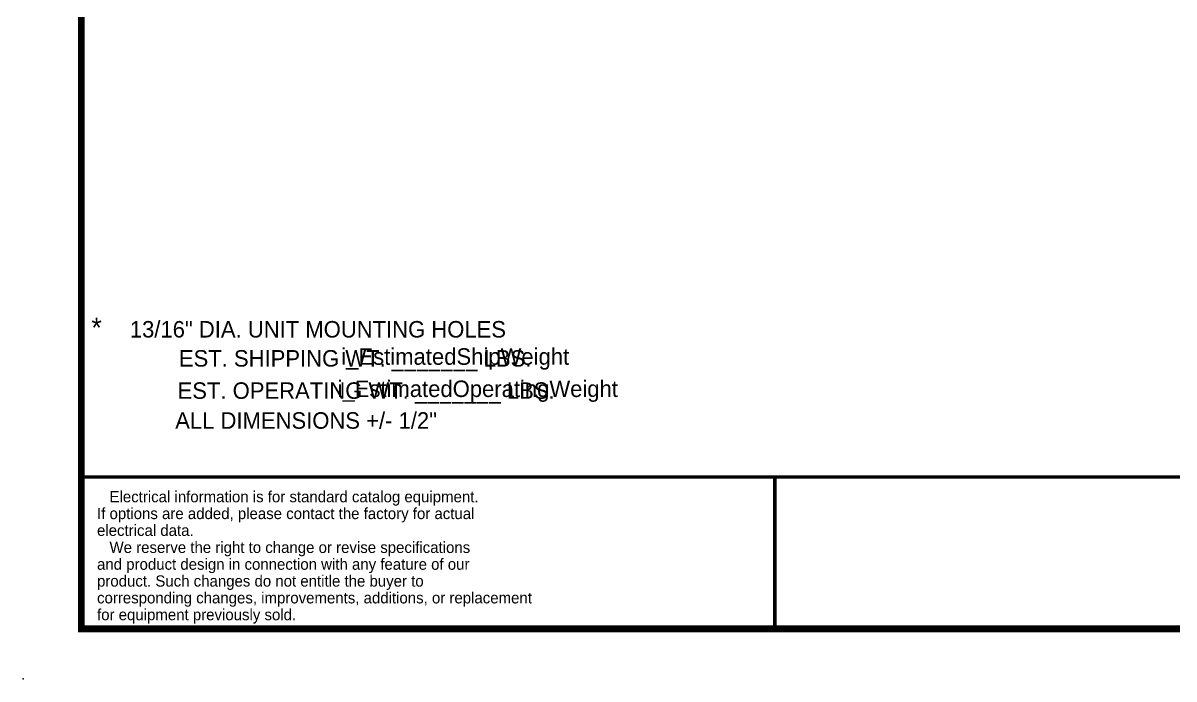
# Model space of a CAD drawing. Extents: x 6 to 271, y -23 to 146.
# Drawn here: x 5.6 to 111.9, y -22.9 to 37.6 of the extents above; entities that cross this region are included whole.
import ezdxf
from ezdxf.enums import TextEntityAlignment as Align

# ---------------------------------------------------------------- set-up
doc = ezdxf.new("R2010")
doc.units = 0
doc.header["$MEASUREMENT"] = 0
doc.layers.get('0').update_dxf_attribs({"linetype": 'CONTINUOUS'})

msp = doc.modelspace()

# ---------------------------------------------------------------- linework, layer by layer
at = {"color": 0}
msp.add_line((75.00775, -18.24898), (75.00775, -4.24912), dxfattribs=at)
for points, const_width in [([(11.00839, -18.24898), (267.00583, -18.24898), (267.00583, 141.74942), (11.00839, 141.74942), (11.00839, -18.24898)], 0.63999), ([(75.38609, -4.24912), (11.00839, -4.24912)], 0.32), ([(267.00583, -4.24912), (75.00775, -4.24912), (75.00775, -18.24898)], 0.32)]:
    msp.add_lwpolyline(points, dxfattribs=dict(at, const_width=const_width))
msp.add_point((5.62746, -22.87419), dxfattribs=at)

# ---------------------------------------------------------------- texts
for s, height, p in [('*', 1.87063, (12.41754, 8.59911)), ('EST. SHIPPING WT. _______ LBS.', 1.5199848, (36.27932, 5.94276)), ('i_EstimatedShipWeight', 1.5217292, (45.51786, 6.1088)), ('EST. OPERATING WT. _______ LBS.', 1.5199848, (37.2886, 2.96957)), ('i_EstimatedOperatingWeight', 1.5199848, (47.59767, 3.13561)), ('ALL DIMENSIONS +/- 1/2"', 1.5199848, (31.75397, 0.21106))]:
    msp.add_text(s, height=height, dxfattribs=at).set_placement(p, align=Align.CENTER)
msp.add_text('13/16" DIA. UNIT MOUNTING HOLES', height=1.5199848, dxfattribs=at).set_placement((15.48474, 8.62543))
at = {"color": 0, "lineweight": 25}
for s, p in [('   Electrical information is for standard catalog equipment.', (12.45859, -6.57487)), ('If options are added, please contact the factory for actual', (12.45859, -8.12643)), ('electrical data.', (12.45859, -9.67798)), ('   We reserve the right to change or revise specifications', (12.45859, -11.24911)), ('and product design in connection with any feature of our', (12.45859, -12.80066)), ('product. Such changes do not entitle the buyer to', (12.45859, -14.35222)), ('corresponding changes, improvements, additions, or replacement ', (12.45859, -15.90377)), ('for equipment previously sold.', (12.45859, -17.45533))]:
    msp.add_text(s, height=1.0343707, dxfattribs=at).set_placement(p)

doc.saveas('drawing.dxf')
